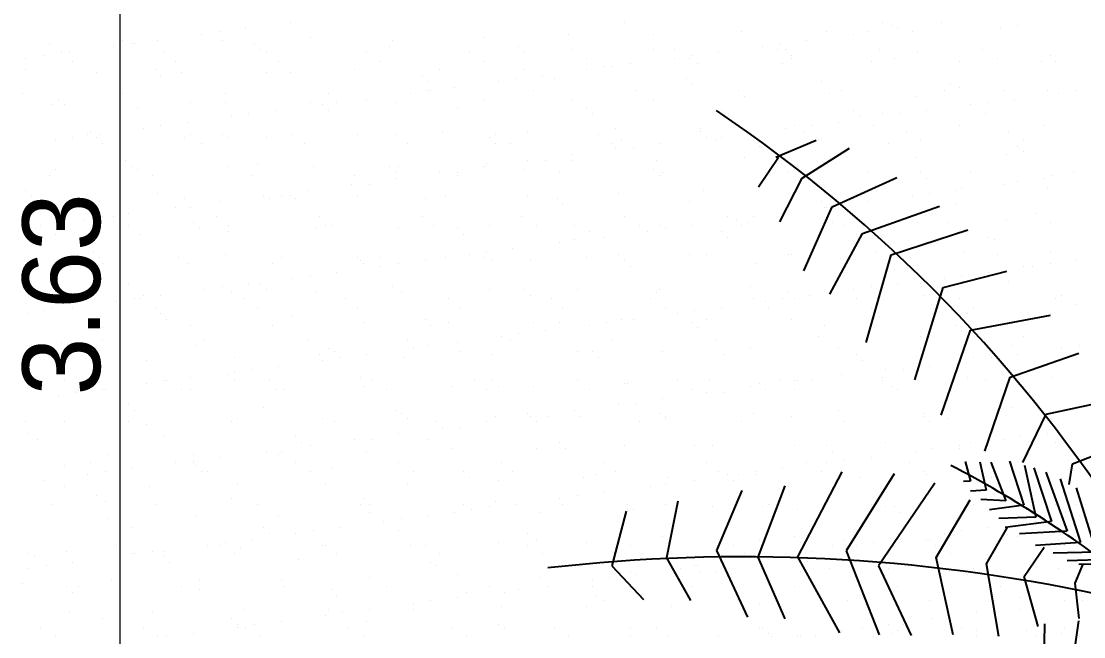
# Model space of a CAD drawing. Header units: millimetres. Extents: x 21 to 236, y 15 to 64.
# Drawn here: x 39.573 to 41.214, y 28.234 to 29.185 of the extents above; entities that cross this region are included whole.
import ezdxf

# ---------------------------------------------------------------- set-up
doc = ezdxf.new("R2010")
doc.units = ezdxf.units.MM
for name, color, linetype in [('AI-Mob', 2, 'Continuous'), ('PDF_Cota', 90, 'Continuous'), ('PDF_Text', 70, 'Continuous')]:
    doc.layers.add(name, color=color, linetype=linetype)
doc.layers.add('PDF_Grama', color=7, linetype='Continuous', true_color=0x397200)
doc.styles.add('PDF Comic Sans MS', font='comic.ttf')

# ---------------------------------------------------------------- blocks, each defined once
blk = doc.blocks.new('VGPAL__2')
at = {"color": 0}
for p, q in [((-8.69, -15.48), (-6.19, -28.39)), ((-39.57, -36.21), (-49.11, -20.41)), ((-9.58, -18.85), (-6.73, -32.51)), ((-31.68, -33.62), (-11.35, -23.33)), ((-11.35, -23.33), (-8.52, -37.57)), ((11.82, -25.2), (0.22, -28.58)), ((12.69, -25.28), (24.65, -24.98)), ((-54.66, -47.87), (-62.59, -27.89)), ((0.22, -28.58), (-6.36, -27.08)), ((-33.84, -39.44), (-13.67, -29.13)), ((-13.67, -29.13), (-10.11, -43.92)), ((-35.24, -44.66), (-16.7, -34.19)), ((-16.7, -34.19), (-13.14, -49.91)), ((15.57, -36.44), (33.39, -33.82)), ((-32.43, -36.21), (-39.57, -36.21)), ((16.8, -38.49), (0.95, -45.98)), ((-64.97, -62.03), (-76.88, -40.38)), ((-35.97, -48.96), (-19.02, -39.99)), ((-19.02, -39.99), (-14.4, -55.15)), ((0.95, -45.98), (-10.11, -40.92)), ((-36.33, -52.15), (-19.56, -45.42)), ((-19.56, -45.42), (-17.06, -57.77)), ((-37.2, -52.87), (-54.66, -47.87)), ((-36.86, -57.4), (-22.94, -50.09)), ((-22.94, -50.09), (-19.39, -61.33)), ((-78.45, -77.86), (-87.99, -52.04)), ((22.35, -51.04), (-1.21, -59.27)), ((-35.43, -63.57), (-23.31, -56.45)), ((-23.31, -56.45), (-22.41, -64.88)), ((-1.21, -59.27), (-14.4, -54.39)), ((-38.8, -66.2), (-64.97, -62.03)), ((-34.9, -67.31), (-25.8, -63.57)), ((-25.8, -63.57), (-24.57, -68.81)), ((-0.48, -76.48), (-21.71, -68.44)), ((24.48, -66.38), (-0.48, -76.48)), ((-91.16, -89.51), (-100.16, -69.12)), ((-34.18, -72.19), (-27.93, -69.37)), ((-27.93, -69.37), (-27.4, -71.61)), ((-48.31, -82.84), (-78.45, -77.86)), ((-25.29, -81.17), (5.64, -95.33)), ((5.64, -95.33), (27.07, -80.36)), ((-99.1, -108.66), (-111.78, -84.51)), ((-58.62, -93.66), (-91.16, -89.51)), ((2.47, -106.99), (28.64, -91.18)), ((-104.64, -119.48), (-118.13, -95.33)), ((-26.09, -95.33), (2.47, -106.99)), ((7.22, -122.82), (30.24, -104.49)), ((-111.78, -131.14), (-125.27, -111.16)), ((-68.42, -112.1), (-99.1, -108.66)), ((-23.72, -112.83), (7.22, -122.82)), ((-82.42, -126.99), (-104.64, -119.48)), ((9.61, -136.14), (28.64, -123.65)), ((-119.72, -142.79), (-132.41, -128.64)), ((-88.76, -136.98), (-111.78, -131.14)), ((-15.78, -131.14), (9.61, -136.14)), ((9.61, -150.3), (30.24, -136.14)), ((-125.27, -152.78), (-133.21, -140.29)), ((-103.84, -147.8), (-119.72, -142.79)), ((-11.81, -145.3), (9.61, -150.3)), ((-125.27, -151.95), (-114.16, -156.95)), ((14.94, -166.64), (27.87, -156.12)), ((-4.67, -166.11), (14.94, -166.64)), ((20.73, -184.44), (30.24, -171.95)), ((1.67, -182.77), (20.73, -184.44))]:
    blk.add_line(p, q, dxfattribs=at)
for centre, radius, start, end in [((341.3, -196.94), 392.23, 151.3416, 162.1709), ((310.67, -377.76), 491.69, 132.0685, 155.6843), ((579.36, -44.7), 577.18, 177.5116, 196.19812)]:
    blk.add_arc(centre, radius, start, end, dxfattribs=at)

msp = doc.modelspace()

# ---------------------------------------------------------------- linework, layer by layer
at = {"layer": 'PDF_Cota', "lineweight": 0}
msp.add_lwpolyline([(39.7249, 30.5512), (39.7249, 27.0023)], dxfattribs=at)
at = {"layer": 'PDF_Grama', "lineweight": 20}
for points in [[(39.9878, 29.1824), (39.9878, 29.1824)], [(40.5045, 29.1824), (40.5045, 29.1824)], [(40.9033, 29.1824), (40.9033, 29.1824)], [(40.994, 29.1824), (40.994, 29.1824)], [(39.8518, 29.1642), (39.8518, 29.1642)], [(39.879, 29.1688), (39.879, 29.1688)], [(39.9198, 29.1733), (39.9198, 29.1733)], [(40.4184, 29.1642), (40.4184, 29.1642)], [(40.5498, 29.1642), (40.5498, 29.1642)], [(40.6858, 29.1688), (40.6858, 29.1688)], [(40.8172, 29.1688), (40.8172, 29.1688)], [(40.858, 29.1642), (40.858, 29.1642)], [(40.8807, 29.1688), (40.8807, 29.1688)], [(40.9169, 29.1778), (40.9169, 29.1778)], [(40.926, 29.1733), (40.926, 29.1733)], [(40.9486, 29.1688), (40.9486, 29.1688)], [(41.0846, 29.1733), (41.0846, 29.1733)], [(41.1118, 29.1778), (41.1118, 29.1778)], [(39.6161, 29.1506), (39.6161, 29.1506)], [(39.7294, 29.1552), (39.7294, 29.1552)], [(39.743, 29.1506), (39.743, 29.1506)], [(39.7476, 29.1506), (39.7476, 29.1506)], [(39.7838, 29.1552), (39.7838, 29.1552)], [(39.8835, 29.1552), (39.8835, 29.1552)], [(39.9334, 29.1506), (39.9334, 29.1506)], [(40.0195, 29.1597), (40.0195, 29.1597)], [(40.1464, 29.1552), (40.1464, 29.1552)], [(40.2869, 29.1597), (40.2869, 29.1597)], [(40.7447, 29.1506), (40.7447, 29.1506)], [(40.7855, 29.1552), (40.7855, 29.1552)], [(39.6071, 29.1325), (39.6071, 29.1325)], [(39.6342, 29.137), (39.6342, 29.137)], [(39.6478, 29.137), (39.6478, 29.137)], [(39.7158, 29.1461), (39.7158, 29.1461)], [(39.7929, 29.137), (39.7929, 29.137)], [(39.9425, 29.1416), (39.9425, 29.1416)], [(39.9515, 29.137), (39.9515, 29.137)], [(40.1056, 29.137), (40.1056, 29.137)], [(40.1419, 29.1461), (40.1419, 29.1461)], [(40.2643, 29.137), (40.2643, 29.137)], [(40.3413, 29.1461), (40.3413, 29.1461)], [(40.3504, 29.137), (40.3504, 29.137)], [(40.4229, 29.1416), (40.4229, 29.1416)], [(40.5498, 29.1416), (40.5498, 29.1416)], [(40.5815, 29.1416), (40.5815, 29.1416)], [(40.6087, 29.1325), (40.6087, 29.1325)], [(40.6495, 29.137), (40.6495, 29.137)], [(40.7175, 29.1461), (40.7175, 29.1461)], [(40.7402, 29.1416), (40.7402, 29.1416)], [(40.7538, 29.1416), (40.7538, 29.1416)], [(40.7628, 29.1325), (40.7628, 29.1325)], [(40.8988, 29.1416), (40.8988, 29.1416)], [(40.9577, 29.137), (40.9577, 29.137)], [(41.0574, 29.1416), (41.0574, 29.1416)], [(41.1617, 29.1325), (41.1617, 29.1325)], [(39.5799, 29.128), (39.5799, 29.128)], [(39.6524, 29.1234), (39.6524, 29.1234)], [(39.811, 29.1234), (39.811, 29.1234)], [(39.9696, 29.1234), (39.9696, 29.1234)], [(40.1283, 29.1234), (40.1283, 29.1234)], [(40.2869, 29.1234), (40.2869, 29.1234)], [(40.4455, 29.128), (40.4455, 29.128)], [(40.4727, 29.1144), (40.4727, 29.1144)], [(40.4863, 29.1144), (40.4863, 29.1144)], [(40.5135, 29.1189), (40.5135, 29.1189)], [(40.5815, 29.128), (40.5815, 29.128)], [(40.6042, 29.128), (40.6042, 29.128)], [(40.6178, 29.1189), (40.6178, 29.1189)], [(40.7492, 29.1189), (40.7492, 29.1189)], [(40.7628, 29.128), (40.7628, 29.128)], [(40.8852, 29.1234), (40.8852, 29.1234)], [(40.9214, 29.128), (40.9214, 29.128)], [(41.0212, 29.1234), (41.0212, 29.1234)], [(41.0801, 29.128), (41.0801, 29.128)], [(41.1481, 29.1234), (41.1481, 29.1234)], [(41.1707, 29.1234), (41.1707, 29.1234)], [(39.5799, 29.1098), (39.5799, 29.1098)], [(39.6886, 29.1053), (39.6886, 29.1053)], [(39.7793, 29.1098), (39.7793, 29.1098)], [(39.7883, 29.1008), (39.7883, 29.1008)], [(39.8201, 29.1053), (39.8201, 29.1053)], [(39.9515, 29.1053), (39.9515, 29.1053)], [(39.9878, 29.1053), (39.9878, 29.1053)], [(40.0875, 29.1098), (40.0875, 29.1098)], [(40.1917, 29.1008), (40.1917, 29.1008)], [(40.2189, 29.1098), (40.2189, 29.1098)], [(40.3504, 29.1098), (40.3504, 29.1098)], [(40.3776, 29.1008), (40.3776, 29.1008)], [(40.4455, 29.1098), (40.4455, 29.1098)], [(40.2008, 29.0917), (40.2008, 29.0917)], [(40.2416, 29.0827), (40.2416, 29.0827)], [(40.3096, 29.0917), (40.3096, 29.0917)], [(40.3368, 29.0962), (40.3368, 29.0962)], [(40.3957, 29.0962), (40.3957, 29.0962)], [(40.5996, 29.0962), (40.5996, 29.0962)], [(40.6087, 29.0872), (40.6087, 29.0872)], [(40.8081, 29.0917), (40.8081, 29.0917)], [(41.0076, 29.0872), (41.0076, 29.0872)], [(41.0212, 29.0827), (41.0212, 29.0827)], [(39.5753, 29.0736), (39.5753, 29.0736)], [(39.6297, 29.0645), (39.6297, 29.0645)], [(39.7294, 29.0736), (39.7294, 29.0736)], [(39.8881, 29.0736), (39.8881, 29.0736)], [(40.0467, 29.0736), (40.0467, 29.0736)], [(40.1056, 29.0645), (40.1056, 29.0645)], [(40.1736, 29.0736), (40.1736, 29.0736)], [(40.2008, 29.0781), (40.2008, 29.0781)], [(40.2053, 29.0781), (40.2053, 29.0781)], [(40.2869, 29.0645), (40.2869, 29.0645)], [(40.364, 29.0781), (40.364, 29.0781)], [(40.4229, 29.0645), (40.4229, 29.0645)], [(40.5226, 29.0781), (40.5226, 29.0781)], [(40.5498, 29.0645), (40.5498, 29.0645)], [(40.6812, 29.0781), (40.6812, 29.0781)], [(40.6903, 29.0691), (40.6903, 29.0691)], [(40.8217, 29.0736), (40.8217, 29.0736)], [(40.8399, 29.0781), (40.8399, 29.0781)], [(40.9532, 29.0691), (40.9532, 29.0691)], [(40.9985, 29.0781), (40.9985, 29.0781)], [(41.0891, 29.0781), (41.0891, 29.0781)], [(41.1073, 29.0645), (41.1073, 29.0645)], [(41.1571, 29.0781), (41.1571, 29.0781)], [(41.1753, 29.0736), (41.1753, 29.0736)], [(41.2025, 29.0781), (41.2025, 29.0781)], [(39.6207, 29.0555), (39.6207, 29.0555)], [(39.6388, 29.0555), (39.6388, 29.0555)], [(39.7521, 29.0509), (39.7521, 29.0509)], [(39.8337, 29.06), (39.8337, 29.06)], [(39.8881, 29.06), (39.8881, 29.06)], [(40.0195, 29.06), (40.0195, 29.06)], [(40.0376, 29.0555), (40.0376, 29.0555)], [(40.0376, 29.0555), (40.0376, 29.0555)], [(40.0603, 29.06), (40.0603, 29.06)], [(40.1509, 29.06), (40.1509, 29.06)], [(40.2461, 29.0509), (40.2461, 29.0509)], [(40.4455, 29.0509), (40.4455, 29.0509)], [(41.0393, 29.0555), (41.0393, 29.0555)], [(41.0665, 29.06), (41.0665, 29.06)], [(39.8971, 29.0373), (39.8971, 29.0373)], [(39.9243, 29.0419), (39.9243, 29.0419)], [(39.9651, 29.0464), (39.9651, 29.0464)], [(40.0467, 29.0464), (40.0467, 29.0464)], [(40.4546, 29.0419), (40.4546, 29.0419)], [(40.654, 29.0464), (40.654, 29.0464)], [(40.858, 29.0464), (40.858, 29.0464)], [(40.8671, 29.0373), (40.8671, 29.0373)], [(40.9033, 29.0419), (40.9033, 29.0419)], [(40.9305, 29.0419), (40.9305, 29.0419)], [(40.9713, 29.0464), (40.9713, 29.0464)], [(41.062, 29.0419), (41.062, 29.0419)], [(39.7612, 29.0192), (39.7612, 29.0192)], [(39.7883, 29.0237), (39.7883, 29.0237)], [(39.8291, 29.0283), (39.8291, 29.0283)], [(40.4909, 29.0192), (40.4909, 29.0192)], [(40.6223, 29.0192), (40.6223, 29.0192)], [(40.7538, 29.0192), (40.7538, 29.0192)], [(40.7673, 29.0237), (40.7673, 29.0237)], [(40.7945, 29.0237), (40.7945, 29.0237)], [(40.8353, 29.0283), (40.8353, 29.0283)], [(40.8897, 29.0237), (40.8897, 29.0237)], [(41.0212, 29.0237), (41.0212, 29.0237)], [(41.1526, 29.0237), (41.1526, 29.0237)], [(39.6252, 29.0011), (39.6252, 29.0011)], [(39.6524, 29.0056), (39.6524, 29.0056)], [(39.675, 29.0101), (39.675, 29.0101)], [(39.6796, 29.0147), (39.6796, 29.0147)], [(39.6886, 29.0056), (39.6886, 29.0056)], [(39.6932, 29.0101), (39.6932, 29.0101)], [(39.8246, 29.0056), (39.8246, 29.0056)], [(39.8337, 29.0101), (39.8337, 29.0101)], [(39.8835, 29.0101), (39.8835, 29.0101)], [(39.8926, 29.0056), (39.8926, 29.0056)], [(39.9515, 29.0056), (39.9515, 29.0056)], [(39.9923, 29.0101), (39.9923, 29.0101)], [(40.092, 29.0101), (40.092, 29.0101)], [(40.092, 29.0101), (40.092, 29.0101)], [(40.1509, 29.0101), (40.1509, 29.0101)], [(40.2235, 29.0147), (40.2235, 29.0147)], [(40.296, 29.0056), (40.296, 29.0056)], [(40.305, 29.0101), (40.305, 29.0101)], [(40.3549, 29.0147), (40.3549, 29.0147)], [(40.4637, 29.0101), (40.4637, 29.0101)], [(40.4999, 29.0011), (40.4999, 29.0011)], [(40.6223, 29.0147), (40.6223, 29.0147)], [(40.6314, 29.0056), (40.6314, 29.0056)], [(40.645, 29.0011), (40.645, 29.0011)], [(40.654, 29.0056), (40.654, 29.0056)], [(40.6994, 29.0147), (40.6994, 29.0147)], [(40.7039, 29.0011), (40.7039, 29.0011)], [(40.7809, 29.0147), (40.7809, 29.0147)], [(40.8036, 29.0011), (40.8036, 29.0011)], [(40.9396, 29.0147), (40.9396, 29.0147)], [(40.9622, 29.0011), (40.9622, 29.0011)], [(41.0982, 29.0147), (41.0982, 29.0147)], [(41.1209, 29.0011), (41.1209, 29.0011)], [(39.6977, 28.9965), (39.6977, 28.9965)], [(39.8518, 28.9965), (39.8518, 28.9965)], [(40.0104, 28.9965), (40.0104, 28.9965)], [(40.1691, 28.9965), (40.1691, 28.9965)], [(40.305, 28.9965), (40.305, 28.9965)], [(40.3277, 28.9965), (40.3277, 28.9965)], [(40.4863, 28.9965), (40.4863, 28.9965)], [(40.4909, 28.9875), (40.4909, 28.9875)], [(40.5181, 28.9875), (40.5181, 28.9875)], [(40.5589, 28.9965), (40.5589, 28.9965)], [(40.713, 28.992), (40.713, 28.992)], [(40.9124, 28.9965), (40.9124, 28.9965)], [(41.1118, 28.992), (41.1118, 28.992)], [(41.1209, 28.9829), (41.1209, 28.9829)], [(39.734, 28.9693), (39.734, 28.9693)], [(40.3549, 28.9693), (40.3549, 28.9693)], [(40.3821, 28.9693), (40.3821, 28.9693)], [(40.4229, 28.9784), (40.4229, 28.9784)], [(40.4229, 28.9693), (40.4229, 28.9693)], [(40.5543, 28.9693), (40.5543, 28.9693)], [(40.6903, 28.9739), (40.6903, 28.9739)], [(40.8263, 28.9739), (40.8263, 28.9739)], [(40.9532, 28.9739), (40.9532, 28.9739)], [(41.0937, 28.9784), (41.0937, 28.9784)], [(39.6252, 28.9557), (39.6252, 28.9557)], [(39.743, 28.9603), (39.743, 28.9603)], [(39.7521, 28.9557), (39.7521, 28.9557)], [(39.8926, 28.9603), (39.8926, 28.9603)], [(39.9379, 28.9648), (39.9379, 28.9648)], [(40.024, 28.9603), (40.024, 28.9603)], [(40.1419, 28.9603), (40.1419, 28.9603)], [(40.1509, 28.9512), (40.1509, 28.9512)], [(40.1555, 28.9603), (40.1555, 28.9603)], [(40.2189, 28.9512), (40.2189, 28.9512)], [(40.2461, 28.9512), (40.2461, 28.9512)], [(40.2869, 28.9603), (40.2869, 28.9603)], [(40.2914, 28.9648), (40.2914, 28.9648)], [(40.3504, 28.9557), (40.3504, 28.9557)], [(40.4048, 28.9512), (40.4048, 28.9512)], [(40.5498, 28.9557), (40.5498, 28.9557)], [(40.5634, 28.9512), (40.5634, 28.9512)], [(40.722, 28.9512), (40.722, 28.9512)], [(40.7583, 28.9512), (40.7583, 28.9512)], [(40.8807, 28.9512), (40.8807, 28.9512)], [(40.9622, 28.9512), (40.9622, 28.9512)], [(41.0393, 28.9512), (41.0393, 28.9512)], [(41.1979, 28.9512), (41.1979, 28.9512)], [(39.6161, 28.9467), (39.6161, 28.9467)], [(39.7748, 28.9467), (39.7748, 28.9467)], [(39.9289, 28.9467), (39.9289, 28.9467)], [(40.083, 28.9331), (40.083, 28.9331)], [(40.0875, 28.9467), (40.0875, 28.9467)], [(40.1101, 28.9331), (40.1101, 28.9331)], [(40.1509, 28.9421), (40.1509, 28.9421)], [(40.2461, 28.9467), (40.2461, 28.9467)], [(40.5589, 28.9467), (40.5589, 28.9467)], [(40.9713, 28.9421), (40.9713, 28.9421)], [(41.0891, 28.9331), (41.0891, 28.9331)], [(41.1118, 28.9376), (41.1118, 28.9376)], [(41.1526, 28.9421), (41.1526, 28.9421)], [(41.1662, 28.9467), (41.1662, 28.9467)], [(39.5799, 28.924), (39.5799, 28.924)], [(39.7838, 28.9195), (39.7838, 28.9195)], [(40.015, 28.924), (40.015, 28.924)], [(40.4954, 28.9195), (40.4954, 28.9195)], [(40.6268, 28.924), (40.6268, 28.924)], [(40.7583, 28.9195), (40.7583, 28.9195)], [(40.8943, 28.924), (40.8943, 28.924)], [(40.9758, 28.9195), (40.9758, 28.9195)], [(41.0166, 28.924), (41.0166, 28.924)], [(41.0257, 28.9286), (41.0257, 28.9286)], [(41.1571, 28.9286), (41.1571, 28.9286)], [(39.5889, 28.915), (39.5889, 28.915)], [(39.6932, 28.9059), (39.6932, 28.9059)], [(39.8246, 28.9104), (39.8246, 28.9104)], [(39.879, 28.9059), (39.879, 28.9059)], [(39.947, 28.915), (39.947, 28.915)], [(39.956, 28.9104), (39.956, 28.9104)], [(39.9742, 28.915), (39.9742, 28.915)], [(39.9878, 28.915), (39.9878, 28.915)], [(39.9968, 28.9104), (39.9968, 28.9104)], [(40.092, 28.915), (40.092, 28.915)], [(40.1963, 28.9104), (40.1963, 28.9104)], [(40.228, 28.915), (40.228, 28.915)], [(40.3549, 28.915), (40.3549, 28.915)], [(40.4002, 28.9104), (40.4002, 28.9104)], [(40.4093, 28.9014), (40.4093, 28.9014)], [(40.6042, 28.9059), (40.6042, 28.9059)], [(40.8081, 28.9059), (40.8081, 28.9059)], [(40.8399, 28.9014), (40.8399, 28.9014)], [(40.8807, 28.9059), (40.8807, 28.9059)], [(40.9486, 28.915), (40.9486, 28.915)], [(41.0166, 28.9014), (41.0166, 28.9014)], [(39.7385, 28.8878), (39.7385, 28.8878)], [(39.811, 28.8968), (39.811, 28.8968)], [(39.8337, 28.8968), (39.8337, 28.8968)], [(40.7447, 28.8878), (40.7447, 28.8878)], [(40.8127, 28.8968), (40.8127, 28.8968)], [(40.8172, 28.8968), (40.8172, 28.8968)], [(40.8217, 28.8878), (40.8217, 28.8878)], [(40.9804, 28.8878), (40.9804, 28.8878)], [(41.139, 28.8878), (41.139, 28.8878)], [(39.5799, 28.8696), (39.5799, 28.8696)], [(39.6025, 28.8696), (39.6025, 28.8696)], [(39.6342, 28.8742), (39.6342, 28.8742)], [(39.6705, 28.8787), (39.6705, 28.8787)], [(39.6977, 28.8832), (39.6977, 28.8832)], [(39.7158, 28.8832), (39.7158, 28.8832)], [(39.7385, 28.8696), (39.7385, 28.8696)], [(39.8382, 28.8742), (39.8382, 28.8742)], [(39.8745, 28.8832), (39.8745, 28.8832)], [(39.8926, 28.8696), (39.8926, 28.8696)], [(40.0331, 28.8832), (40.0331, 28.8832)], [(40.0422, 28.8696), (40.0422, 28.8696)], [(40.0512, 28.8696), (40.0512, 28.8696)], [(40.1917, 28.8832), (40.1917, 28.8832)], [(40.2099, 28.8696), (40.2099, 28.8696)], [(40.296, 28.8696), (40.296, 28.8696)], [(40.3458, 28.8832), (40.3458, 28.8832)], [(40.3685, 28.8696), (40.3685, 28.8696)], [(40.4274, 28.8696), (40.4274, 28.8696)], [(40.5045, 28.8832), (40.5045, 28.8832)], [(40.5271, 28.8696), (40.5271, 28.8696)], [(40.5589, 28.8696), (40.5589, 28.8696)], [(40.6087, 28.8696), (40.6087, 28.8696)], [(40.6631, 28.8832), (40.6631, 28.8832)], [(40.6767, 28.8787), (40.6767, 28.8787)], [(40.6858, 28.8696), (40.6858, 28.8696)], [(40.6948, 28.8742), (40.6948, 28.8742)], [(40.7039, 28.8832), (40.7039, 28.8832)], [(40.8263, 28.8742), (40.8263, 28.8742)], [(40.8444, 28.8696), (40.8444, 28.8696)], [(40.9577, 28.8742), (40.9577, 28.8742)], [(41.003, 28.8742), (41.003, 28.8742)], [(41.0937, 28.8787), (41.0937, 28.8787)], [(41.1617, 28.8742), (41.1617, 28.8742)], [(39.6252, 28.856), (39.6252, 28.856)], [(39.7566, 28.856), (39.7566, 28.856)], [(39.8473, 28.8651), (39.8473, 28.8651)], [(39.8926, 28.8606), (39.8926, 28.8606)], [(40.0286, 28.8651), (40.0286, 28.8651)], [(40.1555, 28.8651), (40.1555, 28.8651)], [(40.2461, 28.8651), (40.2461, 28.8651)], [(40.2552, 28.856), (40.2552, 28.856)], [(40.4501, 28.8606), (40.4501, 28.8606)], [(40.4727, 28.8515), (40.4727, 28.8515)], [(40.5407, 28.8606), (40.5407, 28.8606)], [(40.5679, 28.8651), (40.5679, 28.8651)], [(40.654, 28.8606), (40.654, 28.8606)], [(40.6631, 28.8515), (40.6631, 28.8515)], [(40.8625, 28.856), (40.8625, 28.856)], [(41.0665, 28.8515), (41.0665, 28.8515)], [(40.4048, 28.8424), (40.4048, 28.8424)], [(40.4274, 28.847), (40.4274, 28.847)], [(41.0756, 28.847), (41.0756, 28.847)], [(39.6569, 28.8198), (39.6569, 28.8198)], [(39.6841, 28.8288), (39.6841, 28.8288)], [(39.6932, 28.8198), (39.6932, 28.8198)], [(39.8155, 28.8198), (39.8155, 28.8198)], [(39.8881, 28.8243), (39.8881, 28.8243)], [(39.9742, 28.8198), (39.9742, 28.8198)], [(40.092, 28.8198), (40.092, 28.8198)], [(40.1283, 28.8198), (40.1283, 28.8198)], [(40.228, 28.8198), (40.228, 28.8198)], [(40.2643, 28.8243), (40.2643, 28.8243)], [(40.2869, 28.8198), (40.2869, 28.8198)], [(40.2914, 28.8288), (40.2914, 28.8288)], [(40.3322, 28.8334), (40.3322, 28.8334)], [(40.4455, 28.8198), (40.4455, 28.8198)], [(40.4954, 28.8243), (40.4954, 28.8243)], [(40.6042, 28.8243), (40.6042, 28.8243)], [(40.6314, 28.8243), (40.6314, 28.8243)], [(40.7583, 28.8243), (40.7583, 28.8243)], [(40.7628, 28.8243), (40.7628, 28.8243)], [(40.8943, 28.8288), (40.8943, 28.8288)], [(40.9214, 28.8243), (40.9214, 28.8243)], [(41.0302, 28.8288), (41.0302, 28.8288)], [(41.0801, 28.8243), (41.0801, 28.8243)], [(41.1617, 28.8288), (41.1617, 28.8288)], [(39.6977, 28.8107), (39.6977, 28.8107)], [(39.8291, 28.8107), (39.8291, 28.8107)], [(39.9606, 28.8107), (39.9606, 28.8107)], [(40.0966, 28.8152), (40.0966, 28.8152)], [(40.1011, 28.8107), (40.1011, 28.8107)], [(40.1283, 28.8062), (40.1283, 28.8062)], [(40.1555, 28.8107), (40.1555, 28.8107)], [(40.1963, 28.8152), (40.1963, 28.8152)], [(40.3005, 28.8152), (40.3005, 28.8152)], [(40.3594, 28.8152), (40.3594, 28.8152)], [(40.5045, 28.8152), (40.5045, 28.8152)], [(40.5135, 28.8062), (40.5135, 28.8062)], [(40.7084, 28.8107), (40.7084, 28.8107)], [(40.9124, 28.8107), (40.9124, 28.8107)], [(41.1209, 28.8062), (41.1209, 28.8062)], [(41.1345, 28.8062), (41.1345, 28.8062)], [(41.1617, 28.8107), (41.1617, 28.8107)], [(41.2025, 28.8152), (41.2025, 28.8152)], [(39.9923, 28.788), (39.9923, 28.788)], [(40.0195, 28.7926), (40.0195, 28.7926)], [(40.0603, 28.7971), (40.0603, 28.7971)], [(40.9214, 28.8016), (40.9214, 28.8016)], [(40.9985, 28.788), (40.9985, 28.788)], [(41.0257, 28.7926), (41.0257, 28.7926)], [(41.0665, 28.7971), (41.0665, 28.7971)], [(39.7385, 28.779), (39.7385, 28.779)], [(39.8563, 28.7699), (39.8563, 28.7699)], [(39.8835, 28.7744), (39.8835, 28.7744)], [(39.9243, 28.779), (39.9243, 28.779)], [(39.9425, 28.779), (39.9425, 28.779)], [(39.9515, 28.7699), (39.9515, 28.7699)], [(40.1464, 28.7744), (40.1464, 28.7744)], [(40.296, 28.7699), (40.296, 28.7699)], [(40.3504, 28.7699), (40.3504, 28.7699)], [(40.432, 28.7699), (40.432, 28.7699)], [(40.5589, 28.7699), (40.5589, 28.7699)], [(40.6994, 28.7744), (40.6994, 28.7744)], [(40.8308, 28.779), (40.8308, 28.779)], [(40.858, 28.7699), (40.858, 28.7699)], [(40.8852, 28.7744), (40.8852, 28.7744)], [(40.926, 28.779), (40.926, 28.779)], [(40.9622, 28.779), (40.9622, 28.779)], [(41.0982, 28.7835), (41.0982, 28.7835)], [(39.598, 28.7563), (39.598, 28.7563)], [(39.6297, 28.7609), (39.6297, 28.7609)], [(39.7476, 28.7563), (39.7476, 28.7563)], [(39.7566, 28.7563), (39.7566, 28.7563)], [(39.7612, 28.7609), (39.7612, 28.7609)], [(39.7883, 28.7609), (39.7883, 28.7609)], [(39.8971, 28.7654), (39.8971, 28.7654)], [(39.9153, 28.7563), (39.9153, 28.7563)], [(40.0286, 28.7654), (40.0286, 28.7654)], [(40.0739, 28.7563), (40.0739, 28.7563)], [(40.16, 28.7654), (40.16, 28.7654)], [(40.2325, 28.7563), (40.2325, 28.7563)], [(40.3594, 28.7609), (40.3594, 28.7609)], [(40.3912, 28.7563), (40.3912, 28.7563)], [(40.5453, 28.7563), (40.5453, 28.7563)], [(40.5543, 28.7654), (40.5543, 28.7654)], [(40.7039, 28.7563), (40.7039, 28.7563)], [(40.7492, 28.7563), (40.7492, 28.7563)], [(40.7583, 28.7654), (40.7583, 28.7654)], [(40.7673, 28.7563), (40.7673, 28.7563)], [(40.79, 28.7609), (40.79, 28.7609)], [(40.8625, 28.7563), (40.8625, 28.7563)], [(40.9668, 28.7609), (40.9668, 28.7609)], [(41.0212, 28.7563), (41.0212, 28.7563)], [(41.1707, 28.7563), (41.1707, 28.7563)], [(41.1798, 28.7609), (41.1798, 28.7609)], [(39.6071, 28.7382), (39.6071, 28.7382)], [(39.6207, 28.7427), (39.6207, 28.7427)], [(39.6524, 28.7427), (39.6524, 28.7427)], [(39.7204, 28.7518), (39.7204, 28.7518)], [(39.7793, 28.7427), (39.7793, 28.7427)], [(39.9379, 28.7427), (39.9379, 28.7427)], [(40.092, 28.7427), (40.092, 28.7427)], [(40.2507, 28.7427), (40.2507, 28.7427)], [(40.4093, 28.7427), (40.4093, 28.7427)], [(40.5679, 28.7427), (40.5679, 28.7427)], [(40.6132, 28.7382), (40.6132, 28.7382)], [(40.654, 28.7427), (40.654, 28.7427)], [(40.722, 28.7518), (40.722, 28.7518)], [(40.7266, 28.7427), (40.7266, 28.7427)], [(40.8852, 28.7427), (40.8852, 28.7427)], [(41.0438, 28.7427), (41.0438, 28.7427)], [(41.1798, 28.7518), (41.1798, 28.7518)], [(41.2025, 28.7473), (41.2025, 28.7473)], [(39.5844, 28.7337), (39.5844, 28.7337)], [(39.5844, 28.7337), (39.5844, 28.7337)], [(39.7883, 28.7337), (39.7883, 28.7337)], [(39.7974, 28.7246), (39.7974, 28.7246)], [(39.9923, 28.7291), (39.9923, 28.7291)], [(40.1011, 28.7201), (40.1011, 28.7201)], [(40.1963, 28.7246), (40.1963, 28.7246)], [(40.2325, 28.7201), (40.2325, 28.7201)], [(40.364, 28.7201), (40.364, 28.7201)], [(40.4048, 28.7201), (40.4048, 28.7201)], [(40.4773, 28.7201), (40.4773, 28.7201)], [(40.4999, 28.7246), (40.4999, 28.7246)], [(40.5181, 28.7246), (40.5181, 28.7246)], [(40.5861, 28.7337), (40.5861, 28.7337)], [(40.6087, 28.7201), (40.6087, 28.7201)], [(40.6314, 28.7246), (40.6314, 28.7246)], [(40.7628, 28.7246), (40.7628, 28.7246)], [(40.8988, 28.7291), (40.8988, 28.7291)], [(41.0348, 28.7337), (41.0348, 28.7337)], [(41.1617, 28.7337), (41.1617, 28.7337)], [(39.6977, 28.711), (39.6977, 28.711)], [(39.8337, 28.7155), (39.8337, 28.7155)], [(39.9606, 28.7155), (39.9606, 28.7155)], [(40.2053, 28.7155), (40.2053, 28.7155)], [(40.3821, 28.7065), (40.3821, 28.7065)], [(40.4501, 28.7155), (40.4501, 28.7155)], [(40.6178, 28.711), (40.6178, 28.711)], [(40.8127, 28.7155), (40.8127, 28.7155)], [(41.0166, 28.7155), (41.0166, 28.7155)], [(41.0257, 28.7065), (41.0257, 28.7065)], [(39.6342, 28.6883), (39.6342, 28.6883)], [(39.6977, 28.6929), (39.6977, 28.6929)], [(39.8563, 28.6929), (39.8563, 28.6929)], [(40.015, 28.6929), (40.015, 28.6929)], [(40.1691, 28.6929), (40.1691, 28.6929)], [(40.2461, 28.6883), (40.2461, 28.6883)], [(40.3141, 28.6974), (40.3141, 28.6974)], [(40.3277, 28.6929), (40.3277, 28.6929)], [(40.3413, 28.7019), (40.3413, 28.7019)], [(40.4863, 28.6929), (40.4863, 28.6929)], [(40.645, 28.6929), (40.645, 28.6929)], [(40.8036, 28.6974), (40.8036, 28.6974)], [(40.9622, 28.6974), (40.9622, 28.6974)], [(41.1209, 28.6974), (41.1209, 28.6974)], [(39.6433, 28.6793), (39.6433, 28.6793)], [(39.8427, 28.6838), (39.8427, 28.6838)], [(40.0467, 28.6793), (40.0467, 28.6793)], [(40.0558, 28.6747), (40.0558, 28.6747)], [(40.1781, 28.6793), (40.1781, 28.6793)], [(40.2008, 28.6838), (40.2008, 28.6838)], [(40.2507, 28.6747), (40.2507, 28.6747)], [(40.432, 28.6747), (40.432, 28.6747)], [(40.4546, 28.6747), (40.4546, 28.6747)], [(40.5634, 28.6747), (40.5634, 28.6747)], [(40.6994, 28.6793), (40.6994, 28.6793)], [(40.8353, 28.6793), (40.8353, 28.6793)], [(40.9622, 28.6793), (40.9622, 28.6793)], [(41.1027, 28.6838), (41.1027, 28.6838)], [(41.1798, 28.6793), (41.1798, 28.6793)], [(41.207, 28.6838), (41.207, 28.6838)], [(39.6342, 28.6611), (39.6342, 28.6611)], [(39.7657, 28.6611), (39.7657, 28.6611)], [(39.9017, 28.6657), (39.9017, 28.6657)], [(40.0331, 28.6702), (40.0331, 28.6702)], [(40.0376, 28.6611), (40.0376, 28.6611)], [(40.0648, 28.6657), (40.0648, 28.6657)], [(40.1056, 28.6702), (40.1056, 28.6702)], [(40.1645, 28.6657), (40.1645, 28.6657)], [(40.3005, 28.6702), (40.3005, 28.6702)], [(40.4637, 28.6657), (40.4637, 28.6657)], [(40.6586, 28.6702), (40.6586, 28.6702)], [(40.8625, 28.6702), (40.8625, 28.6702)], [(40.8716, 28.6611), (40.8716, 28.6611)], [(41.0438, 28.6657), (41.0438, 28.6657)], [(41.071, 28.6657), (41.071, 28.6657)], [(41.071, 28.6657), (41.071, 28.6657)], [(41.1118, 28.6702), (41.1118, 28.6702)], [(39.6886, 28.6385), (39.6886, 28.6385)], [(39.8926, 28.6385), (39.8926, 28.6385)], [(39.9017, 28.643), (39.9017, 28.643)], [(39.9289, 28.6475), (39.9289, 28.6475)], [(39.9696, 28.6521), (39.9696, 28.6521)], [(40.8399, 28.6385), (40.8399, 28.6385)], [(40.9079, 28.6475), (40.9079, 28.6475)], [(40.935, 28.6475), (40.935, 28.6475)], [(40.9758, 28.6521), (40.9758, 28.6521)], [(39.6388, 28.6294), (39.6388, 28.6294)], [(39.7657, 28.6249), (39.7657, 28.6249)], [(39.7929, 28.6294), (39.7929, 28.6294)], [(39.7974, 28.6294), (39.7974, 28.6294)], [(39.8337, 28.6339), (39.8337, 28.6339)], [(39.9017, 28.6294), (39.9017, 28.6294)], [(39.956, 28.6294), (39.956, 28.6294)], [(40.0966, 28.6339), (40.0966, 28.6339)], [(40.1147, 28.6294), (40.1147, 28.6294)], [(40.2733, 28.6294), (40.2733, 28.6294)], [(40.3005, 28.6294), (40.3005, 28.6294)], [(40.432, 28.6294), (40.432, 28.6294)], [(40.5045, 28.6249), (40.5045, 28.6249)], [(40.509, 28.6249), (40.509, 28.6249)], [(40.5861, 28.6294), (40.5861, 28.6294)], [(40.6359, 28.6294), (40.6359, 28.6294)], [(40.713, 28.6249), (40.713, 28.6249)], [(40.7447, 28.6294), (40.7447, 28.6294)], [(40.7673, 28.6294), (40.7673, 28.6294)], [(40.7719, 28.6294), (40.7719, 28.6294)], [(40.7945, 28.6294), (40.7945, 28.6294)], [(40.9033, 28.6339), (40.9033, 28.6339)], [(40.9033, 28.6294), (40.9033, 28.6294)], [(41.0348, 28.6339), (41.0348, 28.6339)], [(41.062, 28.6294), (41.062, 28.6294)], [(41.1662, 28.6339), (41.1662, 28.6339)], [(39.6297, 28.6068), (39.6297, 28.6068)], [(39.6569, 28.6113), (39.6569, 28.6113)], [(39.6614, 28.6158), (39.6614, 28.6158)], [(39.6977, 28.6158), (39.6977, 28.6158)], [(39.7022, 28.6158), (39.7022, 28.6158)], [(39.8201, 28.6158), (39.8201, 28.6158)], [(39.8337, 28.6158), (39.8337, 28.6158)], [(39.9651, 28.6158), (39.9651, 28.6158)], [(39.9787, 28.6158), (39.9787, 28.6158)], [(40.1011, 28.6203), (40.1011, 28.6203)], [(40.1373, 28.6158), (40.1373, 28.6158)], [(40.2371, 28.6203), (40.2371, 28.6203)], [(40.2914, 28.6158), (40.2914, 28.6158)], [(40.3096, 28.6203), (40.3096, 28.6203)], [(40.364, 28.6203), (40.364, 28.6203)], [(40.4501, 28.6158), (40.4501, 28.6158)], [(40.6087, 28.6158), (40.6087, 28.6158)], [(40.6314, 28.6113), (40.6314, 28.6113)], [(40.6586, 28.6113), (40.6586, 28.6113)], [(40.6994, 28.6203), (40.6994, 28.6203)], [(40.722, 28.6158), (40.722, 28.6158)], [(40.7673, 28.6158), (40.7673, 28.6158)], [(40.9169, 28.6203), (40.9169, 28.6203)], [(40.926, 28.6158), (40.926, 28.6158)], [(41.0846, 28.6158), (41.0846, 28.6158)], [(41.1209, 28.6203), (41.1209, 28.6203)], [(41.1299, 28.6113), (41.1299, 28.6113)], [(39.7385, 28.5932), (39.7385, 28.5932)], [(39.947, 28.5886), (39.947, 28.5886)], [(40.4954, 28.5932), (40.4954, 28.5932)], [(40.5226, 28.5932), (40.5226, 28.5932)], [(40.5634, 28.6022), (40.5634, 28.6022)], [(41.1027, 28.5886), (41.1027, 28.5886)], [(39.7476, 28.5841), (39.7476, 28.5841)], [(40.1509, 28.5841), (40.1509, 28.5841)], [(40.16, 28.5796), (40.16, 28.5796)], [(40.305, 28.575), (40.305, 28.575)], [(40.3549, 28.5796), (40.3549, 28.5796)], [(40.3594, 28.575), (40.3594, 28.575)], [(40.3866, 28.575), (40.3866, 28.575)], [(40.4274, 28.5841), (40.4274, 28.5841)], [(40.4365, 28.575), (40.4365, 28.575)], [(40.5589, 28.5796), (40.5589, 28.5796)], [(40.5679, 28.575), (40.5679, 28.575)], [(40.7039, 28.5796), (40.7039, 28.5796)], [(40.7628, 28.575), (40.7628, 28.575)], [(40.8353, 28.5841), (40.8353, 28.5841)], [(40.9668, 28.5796), (40.9668, 28.5796)], [(40.9668, 28.575), (40.9668, 28.575)], [(39.5799, 28.566), (39.5799, 28.566)], [(39.6388, 28.566), (39.6388, 28.566)], [(39.7385, 28.566), (39.7385, 28.566)], [(39.7657, 28.5614), (39.7657, 28.5614)], [(39.8971, 28.566), (39.8971, 28.566)], [(39.9062, 28.5705), (39.9062, 28.5705)], [(40.0376, 28.5705), (40.0376, 28.5705)], [(40.0558, 28.566), (40.0558, 28.566)], [(40.1691, 28.5705), (40.1691, 28.5705)], [(40.2144, 28.566), (40.2144, 28.566)], [(40.2235, 28.5569), (40.2235, 28.5569)], [(40.2507, 28.5569), (40.2507, 28.5569)], [(40.2914, 28.566), (40.2914, 28.566)], [(40.3685, 28.566), (40.3685, 28.566)], [(40.5271, 28.566), (40.5271, 28.566)], [(40.5679, 28.5705), (40.5679, 28.5705)], [(40.6858, 28.566), (40.6858, 28.566)], [(40.8444, 28.566), (40.8444, 28.566)], [(40.9758, 28.566), (40.9758, 28.566)], [(41.003, 28.5705), (41.003, 28.5705)], [(41.1617, 28.5705), (41.1617, 28.5705)], [(41.1753, 28.5705), (41.1753, 28.5705)], [(39.5844, 28.5478), (39.5844, 28.5478)], [(39.7929, 28.5433), (39.7929, 28.5433)], [(39.9968, 28.5433), (39.9968, 28.5433)], [(40.1555, 28.5478), (40.1555, 28.5478)], [(41.1163, 28.5433), (41.1163, 28.5433)], [(41.1571, 28.5478), (41.1571, 28.5478)], [(39.598, 28.5388), (39.598, 28.5388)], [(40.0059, 28.5342), (40.0059, 28.5342)], [(40.0195, 28.5297), (40.0195, 28.5297)], [(40.0875, 28.5388), (40.0875, 28.5388)], [(40.1147, 28.5388), (40.1147, 28.5388)], [(40.2008, 28.5388), (40.2008, 28.5388)], [(40.2371, 28.5252), (40.2371, 28.5252)], [(40.3685, 28.5252), (40.3685, 28.5252)], [(40.4048, 28.5342), (40.4048, 28.5342)], [(40.4138, 28.5252), (40.4138, 28.5252)], [(40.5045, 28.5297), (40.5045, 28.5297)], [(40.6132, 28.5297), (40.6132, 28.5297)], [(40.6404, 28.5297), (40.6404, 28.5297)], [(40.7673, 28.5297), (40.7673, 28.5297)], [(40.8172, 28.5297), (40.8172, 28.5297)], [(40.9079, 28.5342), (40.9079, 28.5342)], [(40.9804, 28.5252), (40.9804, 28.5252)], [(41.0212, 28.5297), (41.0212, 28.5297)], [(41.0212, 28.5252), (41.0212, 28.5252)], [(41.0393, 28.5342), (41.0393, 28.5342)], [(41.0891, 28.5388), (41.0891, 28.5388)], [(41.1707, 28.5342), (41.1707, 28.5342)], [(39.7068, 28.5161), (39.7068, 28.5161)], [(39.8382, 28.5161), (39.8382, 28.5161)], [(39.8382, 28.507), (39.8382, 28.507)], [(39.879, 28.5116), (39.879, 28.5116)], [(39.9515, 28.5206), (39.9515, 28.5206)], [(39.9696, 28.5161), (39.9696, 28.5161)], [(39.9742, 28.5206), (39.9742, 28.5206)], [(40.1056, 28.5206), (40.1056, 28.5206)], [(40.8263, 28.5206), (40.8263, 28.5206)], [(40.8444, 28.507), (40.8444, 28.507)], [(40.8852, 28.5116), (40.8852, 28.5116)], [(40.9532, 28.5206), (40.9532, 28.5206)], [(39.6388, 28.498), (39.6388, 28.498)], [(39.6796, 28.5025), (39.6796, 28.5025)], [(39.743, 28.4934), (39.743, 28.4934)], [(39.811, 28.5025), (39.811, 28.5025)], [(39.8382, 28.5025), (39.8382, 28.5025)], [(39.8427, 28.498), (39.8427, 28.498)], [(39.9968, 28.5025), (39.9968, 28.5025)], [(40.0512, 28.4934), (40.0512, 28.4934)], [(40.1555, 28.5025), (40.1555, 28.5025)], [(40.3141, 28.5025), (40.3141, 28.5025)], [(40.4727, 28.5025), (40.4727, 28.5025)], [(40.6314, 28.5025), (40.6314, 28.5025)], [(40.7492, 28.4934), (40.7492, 28.4934)], [(40.7855, 28.5025), (40.7855, 28.5025)], [(40.8172, 28.5025), (40.8172, 28.5025)], [(40.9441, 28.5025), (40.9441, 28.5025)], [(41.1027, 28.5025), (41.1027, 28.5025)], [(39.6071, 28.4753), (39.6071, 28.4753)], [(39.675, 28.4844), (39.675, 28.4844)], [(39.7022, 28.4889), (39.7022, 28.4889)], [(39.7022, 28.4889), (39.7022, 28.4889)], [(39.8518, 28.4889), (39.8518, 28.4889)], [(39.8609, 28.4889), (39.8609, 28.4889)], [(40.0195, 28.4889), (40.0195, 28.4889)], [(40.1781, 28.4889), (40.1781, 28.4889)], [(40.2552, 28.4889), (40.2552, 28.4889)], [(40.2643, 28.4798), (40.2643, 28.4798)], [(40.3096, 28.4753), (40.3096, 28.4753)], [(40.3322, 28.4889), (40.3322, 28.4889)], [(40.441, 28.4798), (40.441, 28.4798)], [(40.4591, 28.4844), (40.4591, 28.4844)], [(40.4909, 28.4889), (40.4909, 28.4889)], [(40.5725, 28.4798), (40.5725, 28.4798)], [(40.6132, 28.4753), (40.6132, 28.4753)], [(40.6495, 28.4889), (40.6495, 28.4889)], [(40.6631, 28.4844), (40.6631, 28.4844)], [(40.6722, 28.4753), (40.6722, 28.4753)], [(40.6812, 28.4844), (40.6812, 28.4844)], [(40.7084, 28.4889), (40.7084, 28.4889)], [(40.7084, 28.4844), (40.7084, 28.4844)], [(40.8081, 28.4889), (40.8081, 28.4889)], [(40.8399, 28.4844), (40.8399, 28.4844)], [(40.8671, 28.4798), (40.8671, 28.4798)], [(40.9668, 28.4889), (40.9668, 28.4889)], [(40.9713, 28.4844), (40.9713, 28.4844)], [(41.071, 28.4798), (41.071, 28.4798)], [(41.1073, 28.4889), (41.1073, 28.4889)], [(41.1254, 28.4889), (41.1254, 28.4889)], [(39.6388, 28.4662), (39.6388, 28.4662)], [(39.7702, 28.4662), (39.7702, 28.4662)], [(39.9062, 28.4708), (39.9062, 28.4708)], [(40.0422, 28.4708), (40.0422, 28.4708)], [(40.1691, 28.4708), (40.1691, 28.4708)], [(40.4727, 28.4572), (40.4727, 28.4572)], [(40.5453, 28.4662), (40.5453, 28.4662)], [(40.5679, 28.4708), (40.5679, 28.4708)], [(41.0801, 28.4708), (41.0801, 28.4708)], [(39.6886, 28.4526), (39.6886, 28.4526)], [(39.7022, 28.4436), (39.7022, 28.4436)], [(39.8971, 28.4481), (39.8971, 28.4481)], [(40.1011, 28.4481), (40.1011, 28.4481)], [(40.305, 28.4436), (40.305, 28.4436)], [(40.4048, 28.4481), (40.4048, 28.4481)], [(40.432, 28.4526), (40.432, 28.4526)], [(39.6207, 28.4391), (39.6207, 28.4391)], [(39.7793, 28.4391), (39.7793, 28.4391)], [(39.9379, 28.4391), (39.9379, 28.4391)], [(40.0966, 28.4391), (40.0966, 28.4391)], [(40.1101, 28.4391), (40.1101, 28.4391)], [(40.1101, 28.4255), (40.1101, 28.4255)], [(40.2416, 28.4255), (40.2416, 28.4255)], [(40.2552, 28.4391), (40.2552, 28.4391)], [(40.2688, 28.43), (40.2688, 28.43)], [(40.296, 28.4345), (40.296, 28.4345)], [(40.3368, 28.4391), (40.3368, 28.4391)], [(40.373, 28.4255), (40.373, 28.4255)], [(40.4093, 28.4391), (40.4093, 28.4391)], [(40.509, 28.4391), (40.509, 28.4391)], [(40.509, 28.43), (40.509, 28.43)], [(40.5181, 28.43), (40.5181, 28.43)], [(40.5679, 28.4391), (40.5679, 28.4391)], [(40.6404, 28.4345), (40.6404, 28.4345)], [(40.7175, 28.4345), (40.7175, 28.4345)], [(40.7266, 28.4391), (40.7266, 28.4391)], [(40.7719, 28.43), (40.7719, 28.43)], [(40.8852, 28.4391), (40.8852, 28.4391)], [(40.9079, 28.4345), (40.9079, 28.4345)], [(40.9214, 28.4345), (40.9214, 28.4345)], [(40.9305, 28.4255), (40.9305, 28.4255)], [(41.0438, 28.4391), (41.0438, 28.4391)], [(41.0438, 28.4391), (41.0438, 28.4391)], [(41.1254, 28.43), (41.1254, 28.43)], [(41.1707, 28.4391), (41.1707, 28.4391)], [(41.2025, 28.4391), (41.2025, 28.4391)], [(39.7068, 28.4164), (39.7068, 28.4164)], [(39.8427, 28.4209), (39.8427, 28.4209)], [(39.9696, 28.4209), (39.9696, 28.4209)], [(40.1328, 28.4119), (40.1328, 28.4119)], [(40.16, 28.4164), (40.16, 28.4164)], [(40.2008, 28.4209), (40.2008, 28.4209)], [(41.139, 28.4119), (41.139, 28.4119)], [(41.1662, 28.4164), (41.1662, 28.4164)], [(41.207, 28.4209), (41.207, 28.4209)], [(39.743, 28.4028), (39.743, 28.4028)], [(39.947, 28.4028), (39.947, 28.4028)], [(39.956, 28.3937), (39.956, 28.3937)], [(39.9968, 28.3937), (39.9968, 28.3937)], [(40.024, 28.3983), (40.024, 28.3983)], [(40.0648, 28.4028), (40.0648, 28.4028)], [(40.1555, 28.3983), (40.1555, 28.3983)], [(40.3549, 28.3937), (40.3549, 28.3937)], [(40.9985, 28.3937), (40.9985, 28.3937)], [(41.0257, 28.3983), (41.0257, 28.3983)], [(41.0665, 28.4028), (41.0665, 28.4028)], [(39.7204, 28.3756), (39.7204, 28.3756)], [(39.8609, 28.3756), (39.8609, 28.3756)], [(39.879, 28.3756), (39.879, 28.3756)], [(39.8881, 28.3801), (39.8881, 28.3801)], [(39.9289, 28.3847), (39.9289, 28.3847)], [(40.0376, 28.3756), (40.0376, 28.3756)], [(40.0422, 28.3756), (40.0422, 28.3756)], [(40.1736, 28.3756), (40.1736, 28.3756)], [(40.1963, 28.3756), (40.1963, 28.3756)], [(40.3096, 28.3801), (40.3096, 28.3801)], [(40.3549, 28.3756), (40.3549, 28.3756)], [(40.3685, 28.3847), (40.3685, 28.3847)], [(40.4455, 28.3801), (40.4455, 28.3801)], [(40.5135, 28.3756), (40.5135, 28.3756)], [(40.5634, 28.3892), (40.5634, 28.3892)], [(40.5725, 28.3801), (40.5725, 28.3801)], [(40.6722, 28.3756), (40.6722, 28.3756)], [(40.713, 28.3847), (40.713, 28.3847)], [(40.7673, 28.3892), (40.7673, 28.3892)], [(40.7764, 28.3801), (40.7764, 28.3801)], [(40.8263, 28.3756), (40.8263, 28.3756)], [(40.8444, 28.3847), (40.8444, 28.3847)], [(40.8625, 28.3756), (40.8625, 28.3756)], [(40.8897, 28.3801), (40.8897, 28.3801)], [(40.9305, 28.3847), (40.9305, 28.3847)], [(40.9713, 28.3847), (40.9713, 28.3847)], [(40.9758, 28.3847), (40.9758, 28.3847)], [(40.9849, 28.3756), (40.9849, 28.3756)], [(41.1118, 28.3892), (41.1118, 28.3892)], [(41.1435, 28.3756), (41.1435, 28.3756)], [(41.1753, 28.3847), (41.1753, 28.3847)], [(41.1843, 28.3756), (41.1843, 28.3756)], [(39.5844, 28.362), (39.5844, 28.362)], [(39.6433, 28.3665), (39.6433, 28.3665)], [(39.743, 28.362), (39.743, 28.362)], [(39.7476, 28.362), (39.7476, 28.362)], [(39.7748, 28.3665), (39.7748, 28.3665)], [(39.7929, 28.3665), (39.7929, 28.3665)], [(39.9017, 28.362), (39.9017, 28.362)], [(39.9107, 28.3711), (39.9107, 28.3711)], [(40.0603, 28.362), (40.0603, 28.362)], [(40.2189, 28.362), (40.2189, 28.362)], [(40.3776, 28.362), (40.3776, 28.362)], [(40.5317, 28.362), (40.5317, 28.362)], [(40.6903, 28.362), (40.6903, 28.362)], [(40.7538, 28.362), (40.7538, 28.362)], [(40.7945, 28.3665), (40.7945, 28.3665)], [(40.8489, 28.362), (40.8489, 28.362)], [(41.0076, 28.362), (41.0076, 28.362)], [(41.1662, 28.362), (41.1662, 28.362)], [(39.5935, 28.3575), (39.5935, 28.3575)], [(39.6116, 28.3439), (39.6116, 28.3439)], [(39.6524, 28.3484), (39.6524, 28.3484)], [(39.7249, 28.3575), (39.7249, 28.3575)], [(39.7929, 28.3575), (39.7929, 28.3575)], [(39.8019, 28.3484), (39.8019, 28.3484)], [(40.0014, 28.3529), (40.0014, 28.3529)], [(40.2053, 28.3484), (40.2053, 28.3484)], [(40.2144, 28.3439), (40.2144, 28.3439)], [(40.4093, 28.3439), (40.4093, 28.3439)], [(40.6132, 28.3439), (40.6132, 28.3439)], [(40.6178, 28.3439), (40.6178, 28.3439)], [(40.6586, 28.3484), (40.6586, 28.3484)], [(40.7266, 28.3575), (40.7266, 28.3575)], [(39.5844, 28.3393), (39.5844, 28.3393)], [(40.2461, 28.3303), (40.2461, 28.3303)], [(40.5135, 28.3348), (40.5135, 28.3348)], [(40.5226, 28.3303), (40.5226, 28.3303)], [(40.5906, 28.3393), (40.5906, 28.3393)], [(40.6223, 28.3348), (40.6223, 28.3348)], [(40.645, 28.3348), (40.645, 28.3348)], [(40.7764, 28.3348), (40.7764, 28.3348)], [(40.8217, 28.3393), (40.8217, 28.3393)], [(40.9124, 28.3393), (40.9124, 28.3393)], [(41.0257, 28.3393), (41.0257, 28.3393)], [(41.0348, 28.3303), (41.0348, 28.3303)], [(41.0438, 28.3393), (41.0438, 28.3393)], [(41.1753, 28.3393), (41.1753, 28.3393)], [(39.5753, 28.3167), (39.5753, 28.3167)], [(39.6433, 28.3121), (39.6433, 28.3121)], [(39.6614, 28.3121), (39.6614, 28.3121)], [(39.7113, 28.3212), (39.7113, 28.3212)], [(39.8201, 28.3121), (39.8201, 28.3121)], [(39.8473, 28.3212), (39.8473, 28.3212)], [(39.9742, 28.3212), (39.9742, 28.3212)], [(39.9787, 28.3121), (39.9787, 28.3121)], [(40.1101, 28.3257), (40.1101, 28.3257)], [(40.1373, 28.3121), (40.1373, 28.3121)], [(40.296, 28.3121), (40.296, 28.3121)], [(40.373, 28.3257), (40.373, 28.3257)], [(40.3866, 28.3121), (40.3866, 28.3121)], [(40.4546, 28.3212), (40.4546, 28.3212)], [(40.4546, 28.3121), (40.4546, 28.3121)], [(40.4818, 28.3257), (40.4818, 28.3257)], [(40.6087, 28.3121), (40.6087, 28.3121)], [(40.7673, 28.3121), (40.7673, 28.3121)], [(40.926, 28.3121), (40.926, 28.3121)], [(41.0846, 28.3121), (41.0846, 28.3121)], [(39.6524, 28.3031), (39.6524, 28.3031)], [(39.8473, 28.3076), (39.8473, 28.3076)], [(40.0512, 28.3076), (40.0512, 28.3076)], [(40.0603, 28.2985), (40.0603, 28.2985)], [(40.2461, 28.294), (40.2461, 28.294)], [(40.2597, 28.3031), (40.2597, 28.3031)], [(40.3186, 28.3031), (40.3186, 28.3031)], [(40.3413, 28.3076), (40.3413, 28.3076)], [(40.4591, 28.2985), (40.4591, 28.2985)], [(40.6676, 28.294), (40.6676, 28.294)], [(40.8716, 28.294), (40.8716, 28.294)], [(41.1163, 28.294), (41.1163, 28.294)], [(40.1781, 28.285), (40.1781, 28.285)], [(40.2053, 28.2895), (40.2053, 28.2895)], [(40.3141, 28.2804), (40.3141, 28.2804)], [(40.4455, 28.2804), (40.4455, 28.2804)], [(40.4727, 28.2895), (40.4727, 28.2895)], [(40.577, 28.2804), (40.577, 28.2804)], [(40.713, 28.285), (40.713, 28.285)], [(40.8489, 28.2895), (40.8489, 28.2895)], [(40.8807, 28.285), (40.8807, 28.285)], [(40.9758, 28.2895), (40.9758, 28.2895)], [(41.0756, 28.2895), (41.0756, 28.2895)], [(41.1843, 28.2895), (41.1843, 28.2895)], [(41.2115, 28.2895), (41.2115, 28.2895)], [(39.6478, 28.2714), (39.6478, 28.2714)], [(39.6977, 28.2623), (39.6977, 28.2623)], [(39.7748, 28.2714), (39.7748, 28.2714)], [(39.8971, 28.2623), (39.8971, 28.2623)], [(39.9153, 28.2759), (39.9153, 28.2759)], [(40.0422, 28.2668), (40.0422, 28.2668)], [(40.0467, 28.2759), (40.0467, 28.2759)], [(40.0694, 28.2714), (40.0694, 28.2714)], [(40.1101, 28.2759), (40.1101, 28.2759)], [(40.1781, 28.2759), (40.1781, 28.2759)], [(40.9804, 28.2623), (40.9804, 28.2623)], [(41.0484, 28.2714), (41.0484, 28.2714)], [(41.0756, 28.2714), (41.0756, 28.2714)], [(41.1163, 28.2759), (41.1163, 28.2759)], [(39.6025, 28.2487), (39.6025, 28.2487)], [(39.7612, 28.2487), (39.7612, 28.2487)], [(39.9062, 28.2532), (39.9062, 28.2532)], [(39.9062, 28.2487), (39.9062, 28.2487)], [(39.9198, 28.2487), (39.9198, 28.2487)], [(39.9334, 28.2532), (39.9334, 28.2532)], [(39.9742, 28.2578), (39.9742, 28.2578)], [(40.0784, 28.2487), (40.0784, 28.2487)], [(40.1056, 28.2578), (40.1056, 28.2578)], [(40.2371, 28.2487), (40.2371, 28.2487)], [(40.3096, 28.2532), (40.3096, 28.2532)], [(40.3186, 28.2487), (40.3186, 28.2487)], [(40.3957, 28.2487), (40.3957, 28.2487)], [(40.5135, 28.2487), (40.5135, 28.2487)], [(40.5543, 28.2487), (40.5543, 28.2487)], [(40.713, 28.2487), (40.713, 28.2487)], [(40.7175, 28.2487), (40.7175, 28.2487)], [(40.8399, 28.2442), (40.8399, 28.2442)], [(40.8716, 28.2487), (40.8716, 28.2487)], [(40.9124, 28.2532), (40.9124, 28.2532)], [(40.926, 28.2442), (40.926, 28.2442)], [(40.935, 28.2532), (40.935, 28.2532)], [(41.0257, 28.2487), (41.0257, 28.2487)], [(41.0484, 28.2442), (41.0484, 28.2442)], [(41.1254, 28.2442), (41.1254, 28.2442)], [(41.1843, 28.2487), (41.1843, 28.2487)], [(39.6252, 28.2351), (39.6252, 28.2351)], [(39.7838, 28.2351), (39.7838, 28.2351)], [(39.7974, 28.2351), (39.7974, 28.2351)], [(39.8382, 28.2396), (39.8382, 28.2396)], [(39.9425, 28.2351), (39.9425, 28.2351)], [(40.1011, 28.2351), (40.1011, 28.2351)], [(40.2597, 28.2351), (40.2597, 28.2351)], [(40.4184, 28.2351), (40.4184, 28.2351)], [(40.5135, 28.2351), (40.5135, 28.2351)], [(40.5725, 28.2351), (40.5725, 28.2351)], [(40.6495, 28.2351), (40.6495, 28.2351)], [(40.7266, 28.2396), (40.7266, 28.2396)], [(40.7311, 28.2351), (40.7311, 28.2351)], [(40.7719, 28.2351), (40.7719, 28.2351)], [(40.7764, 28.2351), (40.7764, 28.2351)], [(40.7991, 28.2351), (40.7991, 28.2351)], [(40.8897, 28.2351), (40.8897, 28.2351)], [(40.9169, 28.2396), (40.9169, 28.2396)], [(41.0484, 28.2351), (41.0484, 28.2351)], [(41.139, 28.2351), (41.139, 28.2351)], [(41.1798, 28.2396), (41.1798, 28.2396)], [(41.207, 28.2351), (41.207, 28.2351)]]:
    msp.add_lwpolyline(points, dxfattribs=at)

# ---------------------------------------------------------------- block references
at = {"layer": 'AI-Mob', "xscale": 0.004554620927924801, "yscale": 0.004554620927924801, "zscale": 0.004554620927924801, "rotation": 260.3635393364043}
msp.add_blockref('VGPAL__2', (41.3289, 28.2961), dxfattribs=at)

# ---------------------------------------------------------------- texts
at = {"layer": 'PDF_Text', "insert": (39.6962, 28.6068), "char_height": 0.12003, "attachment_point": 7, "rotation": 90, "style": 'PDF Comic Sans MS'}
msp.add_mtext('3.63', dxfattribs=at)

doc.saveas('drawing.dxf')
